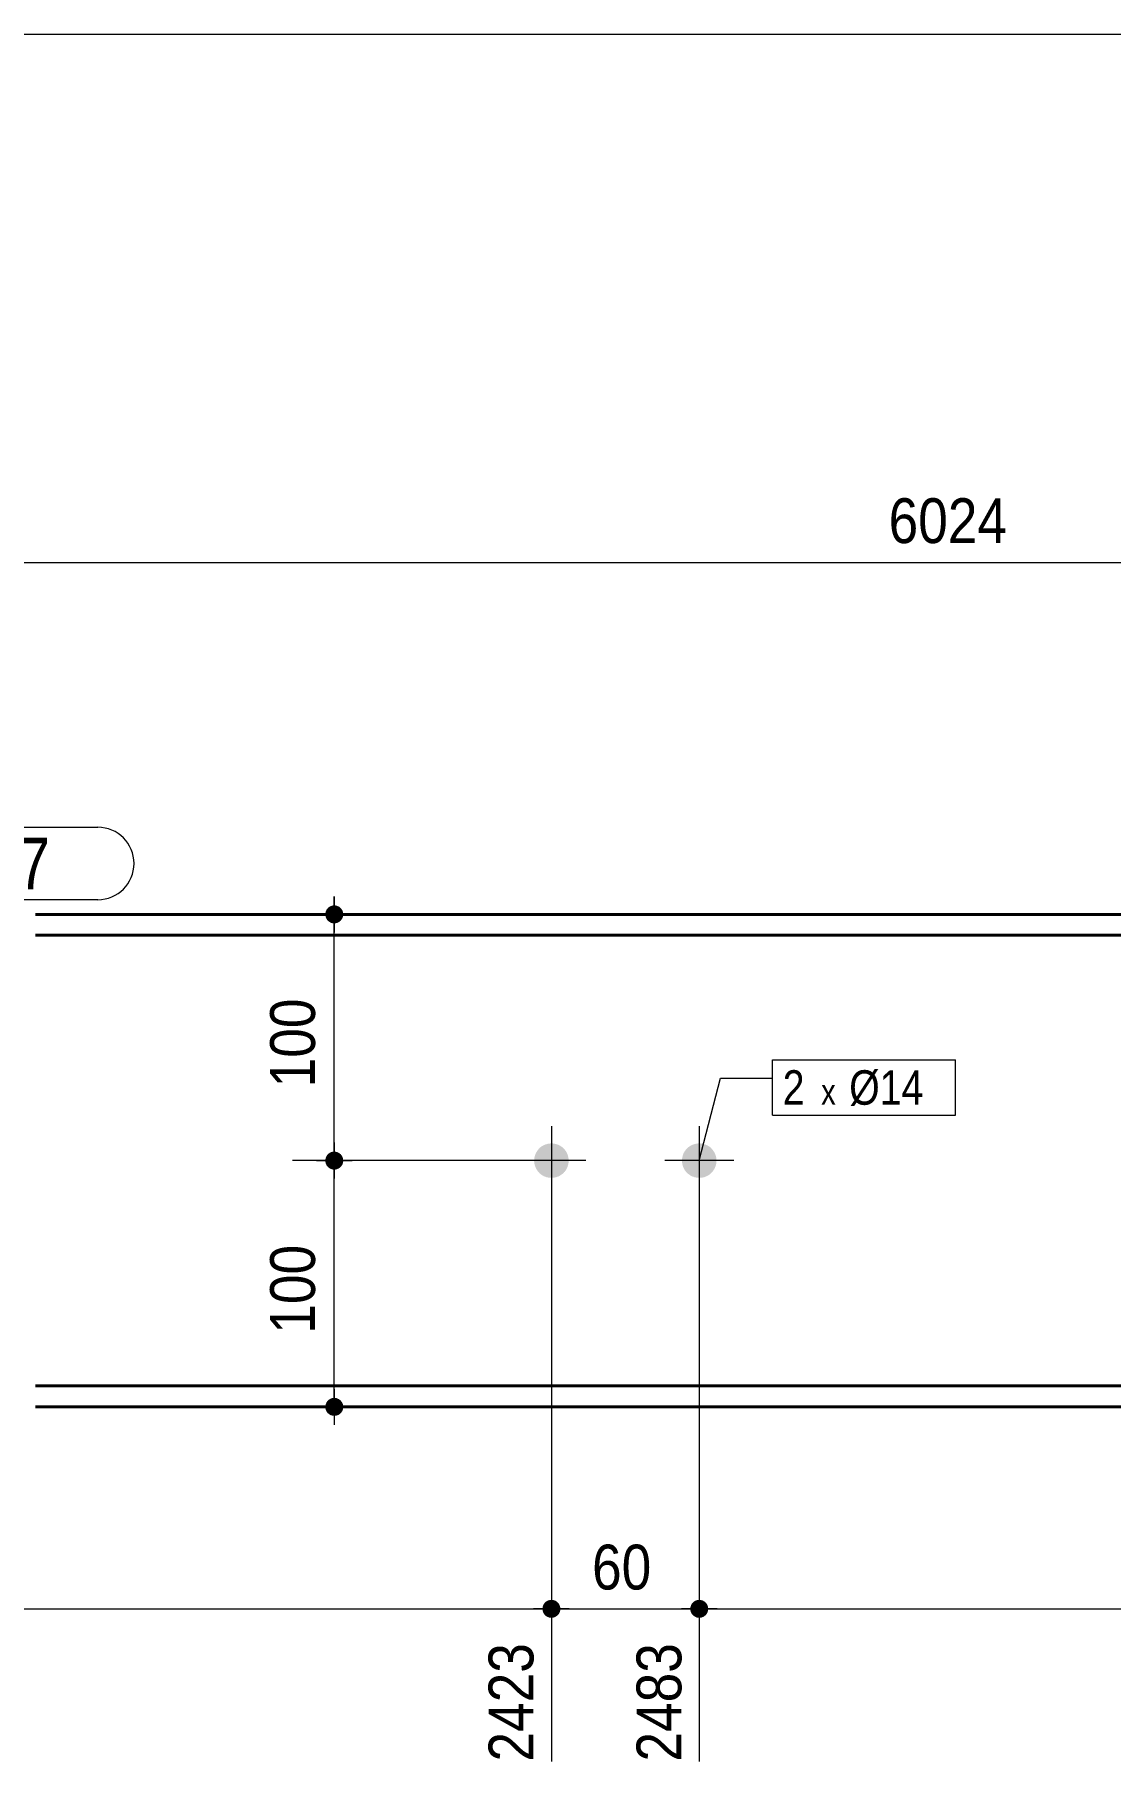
# Model space of a CAD drawing. Header units: millimetres. Extents: x 2 to 287, y 5 to 195.
# Drawn here: x 82.3 to 144.7, y 94.8 to 195 of the extents above; entities that cross this region are included whole.
import ezdxf

# ---------------------------------------------------------------- set-up
doc = ezdxf.new("R2010")
doc.units = ezdxf.units.MM
for name, color, linetype, lineweight in [('Boulon', 7, 'Continuous', 0), ('Cotation', 7, 'Continuous', 0), ('Désignation boulon', 3, 'Continuous', 0), ('Feuille dessin', 5, 'Continuous', 0), ('Piece', 2, 'Continuous', 0), ('Repère pièce', 3, 'Continuous', 0)]:
    doc.layers.add(name, color=color, linetype=linetype, lineweight=lineweight)
doc.styles.add('ARIAL', font='ARIAL.TTF')
doc.styles.add('COMIC_SANS_MS', font='COMIC.TTF')

# ---------------------------------------------------------------- blocks, each defined once
blk = doc.blocks.new('*A1')
at = {"layer": 'Boulon'}
for points in [[(112.3, 130.68), (112.32, 130.68), (112.35, 130.68), (112.37, 130.67), (112.4, 130.67), (112.42, 130.67), (112.44, 130.66), (112.47, 130.66), (112.49, 130.65), (112.52, 130.65), (112.54, 130.64), (112.56, 130.63), (112.59, 130.63), (112.61, 130.62), (112.63, 130.61), (112.66, 130.6), (112.68, 130.59), (112.7, 130.58), (112.72, 130.57), (112.75, 130.56), (112.77, 130.55), (112.79, 130.54), (112.81, 130.52), (112.83, 130.51), (112.85, 130.5), (112.87, 130.48), (112.89, 130.47), (112.91, 130.45), (112.93, 130.44), (112.95, 130.42), (112.96, 130.4), (112.98, 130.38), (113, 130.37), (113.01, 130.35), (113.03, 130.33), (113.05, 130.31), (113.06, 130.29), (113.08, 130.27), (113.09, 130.25), (113.11, 130.23), (113.12, 130.21), (113.13, 130.19), (113.14, 130.17), (113.16, 130.15), (113.17, 130.13), (113.18, 130.11), (113.19, 130.08), (113.2, 130.06), (113.21, 130.04), (113.22, 130.01), (113.22, 129.99), (113.23, 129.97), (113.24, 129.94), (113.24, 129.92), (113.25, 129.9), (113.25, 129.87), (113.26, 129.85), (113.26, 129.82), (113.27, 129.8), (113.27, 129.78), (113.27, 129.75), (113.27, 129.73), (113.27, 129.7), (113.27, 129.68), (113.27, 129.65), (113.27, 129.63), (113.27, 129.6), (113.27, 129.58), (113.27, 129.56), (113.26, 129.53), (113.26, 129.51), (113.25, 129.48), (113.25, 129.46), (113.24, 129.43), (113.24, 129.41), (113.23, 129.39), (113.22, 129.36), (113.22, 129.34), (113.21, 129.32), (113.2, 129.3), (113.19, 129.27), (113.18, 129.25), (113.17, 129.23), (113.16, 129.21), (113.14, 129.18), (113.13, 129.16), (113.12, 129.14), (113.11, 129.12), (113.09, 129.1), (113.08, 129.08), (113.06, 129.06), (113.05, 129.04), (113.03, 129.02), (113.01, 129.01), (113, 128.99), (112.98, 128.97), (112.96, 128.95), (112.95, 128.94), (112.93, 128.92), (112.91, 128.9), (112.89, 128.89), (112.87, 128.87), (112.85, 128.86), (112.83, 128.85), (112.81, 128.83), (112.79, 128.82), (112.77, 128.81), (112.75, 128.8), (112.72, 128.78), (112.7, 128.77), (112.68, 128.76), (112.66, 128.75), (112.63, 128.74), (112.61, 128.74), (112.59, 128.73), (112.56, 128.72), (112.54, 128.71), (112.52, 128.71), (112.49, 128.7), (112.47, 128.7), (112.44, 128.69), (112.42, 128.69), (112.4, 128.69), (112.37, 128.68), (112.35, 128.68), (112.32, 128.68), (112.3, 128.68), (112.27, 128.68), (112.25, 128.68), (112.22, 128.68), (112.2, 128.68), (112.18, 128.68), (112.15, 128.69), (112.13, 128.69), (112.1, 128.69), (112.08, 128.7), (112.05, 128.7), (112.03, 128.71), (112.01, 128.71), (111.98, 128.72), (111.96, 128.73), (111.94, 128.74), (111.91, 128.74), (111.89, 128.75), (111.87, 128.76), (111.85, 128.77), (111.82, 128.78), (111.8, 128.8), (111.78, 128.81), (111.76, 128.82), (111.74, 128.83), (111.72, 128.85), (111.7, 128.86), (111.68, 128.87), (111.66, 128.89), (111.64, 128.9), (111.62, 128.92), (111.6, 128.94), (111.58, 128.95), (111.57, 128.97), (111.55, 128.99), (111.53, 129.01), (111.52, 129.02), (111.5, 129.04), (111.49, 129.06), (111.47, 129.08), (111.46, 129.1), (111.44, 129.12), (111.43, 129.14), (111.42, 129.16), (111.4, 129.18), (111.39, 129.21), (111.38, 129.23), (111.37, 129.25), (111.36, 129.27), (111.35, 129.3), (111.34, 129.32), (111.33, 129.34), (111.32, 129.36), (111.32, 129.39), (111.31, 129.41), (111.3, 129.43), (111.3, 129.46), (111.29, 129.48), (111.29, 129.51), (111.28, 129.53), (111.28, 129.56), (111.28, 129.58), (111.28, 129.6), (111.27, 129.63), (111.27, 129.65), (111.27, 129.68), (111.27, 129.7), (111.27, 129.73), (111.28, 129.75), (111.28, 129.78), (111.28, 129.8), (111.28, 129.82), (111.29, 129.85), (111.29, 129.87), (111.3, 129.9), (111.3, 129.92), (111.31, 129.94), (111.32, 129.97), (111.32, 129.99), (111.33, 130.01), (111.34, 130.04), (111.35, 130.06), (111.36, 130.08), (111.37, 130.11), (111.38, 130.13), (111.39, 130.15), (111.4, 130.17), (111.42, 130.19), (111.43, 130.21), (111.44, 130.23), (111.46, 130.25), (111.47, 130.27), (111.49, 130.29), (111.5, 130.31), (111.52, 130.33), (111.53, 130.35), (111.55, 130.37), (111.57, 130.38), (111.58, 130.4), (111.6, 130.42), (111.62, 130.44), (111.64, 130.45), (111.66, 130.47), (111.68, 130.48), (111.7, 130.5), (111.72, 130.51), (111.74, 130.52), (111.76, 130.54), (111.78, 130.55), (111.8, 130.56), (111.82, 130.57), (111.85, 130.58), (111.87, 130.59), (111.89, 130.6), (111.91, 130.61), (111.94, 130.62), (111.96, 130.63), (111.98, 130.63), (112.01, 130.64), (112.03, 130.65), (112.05, 130.65), (112.08, 130.66), (112.1, 130.66), (112.13, 130.67), (112.15, 130.67), (112.18, 130.67), (112.2, 130.68), (112.22, 130.68), (112.25, 130.68), (112.27, 130.68)], [(120.87, 130.68), (120.89, 130.68), (120.92, 130.68), (120.94, 130.67), (120.97, 130.67), (120.99, 130.67), (121.02, 130.66), (121.04, 130.66), (121.06, 130.65), (121.09, 130.65), (121.11, 130.64), (121.14, 130.63), (121.16, 130.63), (121.18, 130.62), (121.21, 130.61), (121.23, 130.6), (121.25, 130.59), (121.27, 130.58), (121.29, 130.57), (121.32, 130.56), (121.34, 130.55), (121.36, 130.54), (121.38, 130.52), (121.4, 130.51), (121.42, 130.5), (121.44, 130.48), (121.46, 130.47), (121.48, 130.45), (121.5, 130.44), (121.52, 130.42), (121.53, 130.4), (121.55, 130.38), (121.57, 130.37), (121.59, 130.35), (121.6, 130.33), (121.62, 130.31), (121.63, 130.29), (121.65, 130.27), (121.66, 130.25), (121.68, 130.23), (121.69, 130.21), (121.7, 130.19), (121.72, 130.17), (121.73, 130.15), (121.74, 130.13), (121.75, 130.11), (121.76, 130.08), (121.77, 130.06), (121.78, 130.04), (121.79, 130.01), (121.79, 129.99), (121.8, 129.97), (121.81, 129.94), (121.82, 129.92), (121.82, 129.9), (121.83, 129.87), (121.83, 129.85), (121.83, 129.82), (121.84, 129.8), (121.84, 129.78), (121.84, 129.75), (121.84, 129.73), (121.84, 129.7), (121.85, 129.68), (121.84, 129.65), (121.84, 129.63), (121.84, 129.6), (121.84, 129.58), (121.84, 129.56), (121.83, 129.53), (121.83, 129.51), (121.83, 129.48), (121.82, 129.46), (121.82, 129.43), (121.81, 129.41), (121.8, 129.39), (121.79, 129.36), (121.79, 129.34), (121.78, 129.32), (121.77, 129.3), (121.76, 129.27), (121.75, 129.25), (121.74, 129.23), (121.73, 129.21), (121.72, 129.18), (121.7, 129.16), (121.69, 129.14), (121.68, 129.12), (121.66, 129.1), (121.65, 129.08), (121.63, 129.06), (121.62, 129.04), (121.6, 129.02), (121.59, 129.01), (121.57, 128.99), (121.55, 128.97), (121.53, 128.95), (121.52, 128.94), (121.5, 128.92), (121.48, 128.9), (121.46, 128.89), (121.44, 128.87), (121.42, 128.86), (121.4, 128.85), (121.38, 128.83), (121.36, 128.82), (121.34, 128.81), (121.32, 128.8), (121.29, 128.78), (121.27, 128.77), (121.25, 128.76), (121.23, 128.75), (121.21, 128.74), (121.18, 128.74), (121.16, 128.73), (121.14, 128.72), (121.11, 128.71), (121.09, 128.71), (121.06, 128.7), (121.04, 128.7), (121.02, 128.69), (120.99, 128.69), (120.97, 128.69), (120.94, 128.68), (120.92, 128.68), (120.89, 128.68), (120.87, 128.68), (120.85, 128.68), (120.82, 128.68), (120.8, 128.68), (120.77, 128.68), (120.75, 128.68), (120.72, 128.69), (120.7, 128.69), (120.67, 128.69), (120.65, 128.7), (120.63, 128.7), (120.6, 128.71), (120.58, 128.71), (120.55, 128.72), (120.53, 128.73), (120.51, 128.74), (120.49, 128.74), (120.46, 128.75), (120.44, 128.76), (120.42, 128.77), (120.4, 128.78), (120.37, 128.8), (120.35, 128.81), (120.33, 128.82), (120.31, 128.83), (120.29, 128.85), (120.27, 128.86), (120.25, 128.87), (120.23, 128.89), (120.21, 128.9), (120.19, 128.92), (120.17, 128.94), (120.16, 128.95), (120.14, 128.97), (120.12, 128.99), (120.1, 129.01), (120.09, 129.02), (120.07, 129.04), (120.06, 129.06), (120.04, 129.08), (120.03, 129.1), (120.01, 129.12), (120, 129.14), (119.99, 129.16), (119.98, 129.18), (119.96, 129.21), (119.95, 129.23), (119.94, 129.25), (119.93, 129.27), (119.92, 129.3), (119.91, 129.32), (119.9, 129.34), (119.9, 129.36), (119.89, 129.39), (119.88, 129.41), (119.88, 129.43), (119.87, 129.46), (119.86, 129.48), (119.86, 129.51), (119.86, 129.53), (119.85, 129.56), (119.85, 129.58), (119.85, 129.6), (119.85, 129.63), (119.85, 129.65), (119.85, 129.68), (119.85, 129.7), (119.85, 129.73), (119.85, 129.75), (119.85, 129.78), (119.85, 129.8), (119.86, 129.82), (119.86, 129.85), (119.86, 129.87), (119.87, 129.9), (119.88, 129.92), (119.88, 129.94), (119.89, 129.97), (119.9, 129.99), (119.9, 130.01), (119.91, 130.04), (119.92, 130.06), (119.93, 130.08), (119.94, 130.11), (119.95, 130.13), (119.96, 130.15), (119.98, 130.17), (119.99, 130.19), (120, 130.21), (120.01, 130.23), (120.03, 130.25), (120.04, 130.27), (120.06, 130.29), (120.07, 130.31), (120.09, 130.33), (120.1, 130.35), (120.12, 130.37), (120.14, 130.38), (120.16, 130.4), (120.17, 130.42), (120.19, 130.44), (120.21, 130.45), (120.23, 130.47), (120.25, 130.48), (120.27, 130.5), (120.29, 130.51), (120.31, 130.52), (120.33, 130.54), (120.35, 130.55), (120.37, 130.56), (120.4, 130.57), (120.42, 130.58), (120.44, 130.59), (120.46, 130.6), (120.49, 130.61), (120.51, 130.62), (120.53, 130.63), (120.55, 130.63), (120.58, 130.64), (120.6, 130.65), (120.63, 130.65), (120.65, 130.66), (120.67, 130.66), (120.7, 130.67), (120.72, 130.67), (120.75, 130.67), (120.77, 130.68), (120.8, 130.68), (120.82, 130.68), (120.85, 130.68)]]:
    blk.add_hatch(color=256, dxfattribs=at).paths.add_polyline_path(points, flags=17)
at = {"layer": 'Boulon', "linetype": 'Continuous', "lineweight": 0}
for p, q in [((112.27, 131.68), (112.27, 127.68)), ((120.85, 131.68), (120.85, 127.68)), ((114.27, 129.68), (110.27, 129.68)), ((122.85, 129.68), (118.85, 129.68))]:
    blk.add_line(p, q, dxfattribs=at)
blk = doc.blocks.new('*A4')
at = {"layer": 'Piece', "color": 2, "linetype": 'Continuous', "lineweight": 40}
for p, q in [((150.773764, 143.964054), (82.345192, 143.964054)), ((150.773764, 142.749768), (82.345192, 142.749768)), ((82.345192, 116.606911), (150.773764, 116.606911)), ((150.773764, 115.392625), (82.345192, 115.392625))]:
    blk.add_line(p, q, dxfattribs=at)
blk = doc.blocks.new('*A5')
at = {"layer": 'Feuille dessin', "linetype": 'Continuous', "lineweight": 0}
blk.add_line((282, 195), (5, 195), dxfattribs=at)
blk = doc.blocks.new('*A11')
at = {"layer": 'Cotation', "linetype": 'Continuous', "lineweight": 0}
blk.add_line((33.68, 164.38), (237.69, 164.38), dxfattribs=at)
at = {"layer": 'Cotation', "style": 'ARIAL', "width": 0.85}
blk.add_text('6024', height=2.6, dxfattribs=at).set_placement((131.83, 165.5))
blk = doc.blocks.new('*A14')
at = {"layer": 'Cotation'}
for points in [[(37.5, 103.16), (37.48, 103.16), (37.45, 103.16), (37.43, 103.17), (37.4, 103.17), (37.38, 103.18), (37.35, 103.19), (37.33, 103.2), (37.3, 103.21), (37.28, 103.22), (37.26, 103.23), (37.24, 103.25), (37.22, 103.26), (37.2, 103.28), (37.18, 103.29), (37.16, 103.31), (37.14, 103.33), (37.13, 103.35), (37.11, 103.37), (37.09, 103.39), (37.08, 103.41), (37.07, 103.43), (37.06, 103.46), (37.05, 103.48), (37.04, 103.5), (37.03, 103.53), (37.02, 103.55), (37.02, 103.58), (37.01, 103.6), (37.01, 103.63), (37.01, 103.65), (37.01, 103.68), (37.01, 103.7), (37.01, 103.73), (37.01, 103.75), (37.02, 103.78), (37.02, 103.8), (37.03, 103.83), (37.04, 103.85), (37.05, 103.88), (37.06, 103.9), (37.07, 103.92), (37.08, 103.95), (37.09, 103.97), (37.11, 103.99), (37.13, 104.01), (37.14, 104.03), (37.16, 104.05), (37.18, 104.06), (37.2, 104.08), (37.22, 104.1), (37.24, 104.11), (37.26, 104.12), (37.28, 104.14), (37.3, 104.15), (37.33, 104.16), (37.35, 104.17), (37.38, 104.18), (37.4, 104.18), (37.43, 104.19), (37.45, 104.19), (37.48, 104.2), (37.5, 104.2), (37.53, 104.2), (37.55, 104.2), (37.58, 104.2), (37.6, 104.19), (37.63, 104.19), (37.65, 104.18), (37.68, 104.18), (37.7, 104.17), (37.73, 104.16), (37.75, 104.15), (37.77, 104.14), (37.79, 104.12), (37.82, 104.11), (37.84, 104.1), (37.86, 104.08), (37.88, 104.06), (37.89, 104.05), (37.91, 104.03), (37.93, 104.01), (37.94, 103.99), (37.96, 103.97), (37.97, 103.95), (37.99, 103.92), (38, 103.9), (38.01, 103.88), (38.02, 103.85), (38.02, 103.83), (38.03, 103.8), (38.04, 103.78), (38.04, 103.75), (38.04, 103.73), (38.05, 103.7), (38.05, 103.68), (38.05, 103.65), (38.04, 103.63), (38.04, 103.6), (38.04, 103.58), (38.03, 103.55), (38.02, 103.53), (38.02, 103.5), (38.01, 103.48), (38, 103.46), (37.99, 103.43), (37.97, 103.41), (37.96, 103.39), (37.94, 103.37), (37.93, 103.35), (37.91, 103.33), (37.89, 103.31), (37.88, 103.29), (37.86, 103.28), (37.84, 103.26), (37.82, 103.25), (37.79, 103.23), (37.77, 103.22), (37.75, 103.21), (37.73, 103.2), (37.7, 103.19), (37.68, 103.18), (37.65, 103.17), (37.63, 103.17), (37.6, 103.16), (37.58, 103.16), (37.55, 103.16), (37.53, 103.16)], [(112.25, 103.16), (112.22, 103.16), (112.2, 103.16), (112.17, 103.17), (112.15, 103.17), (112.12, 103.18), (112.1, 103.19), (112.07, 103.2), (112.05, 103.21), (112.03, 103.22), (112.01, 103.23), (111.98, 103.25), (111.96, 103.26), (111.94, 103.28), (111.92, 103.29), (111.91, 103.31), (111.89, 103.33), (111.87, 103.35), (111.86, 103.37), (111.84, 103.39), (111.83, 103.41), (111.82, 103.43), (111.8, 103.46), (111.79, 103.48), (111.78, 103.5), (111.78, 103.53), (111.77, 103.55), (111.76, 103.58), (111.76, 103.6), (111.76, 103.63), (111.75, 103.65), (111.75, 103.68), (111.75, 103.7), (111.76, 103.73), (111.76, 103.75), (111.76, 103.78), (111.77, 103.8), (111.78, 103.83), (111.78, 103.85), (111.79, 103.88), (111.8, 103.9), (111.82, 103.92), (111.83, 103.95), (111.84, 103.97), (111.86, 103.99), (111.87, 104.01), (111.89, 104.03), (111.91, 104.05), (111.92, 104.06), (111.94, 104.08), (111.96, 104.1), (111.98, 104.11), (112.01, 104.12), (112.03, 104.14), (112.05, 104.15), (112.07, 104.16), (112.1, 104.17), (112.12, 104.18), (112.15, 104.18), (112.17, 104.19), (112.2, 104.19), (112.22, 104.2), (112.25, 104.2), (112.27, 104.2), (112.3, 104.2), (112.32, 104.2), (112.35, 104.19), (112.38, 104.19), (112.4, 104.18), (112.42, 104.18), (112.45, 104.17), (112.47, 104.16), (112.5, 104.15), (112.52, 104.14), (112.54, 104.12), (112.56, 104.11), (112.58, 104.1), (112.6, 104.08), (112.62, 104.06), (112.64, 104.05), (112.66, 104.03), (112.68, 104.01), (112.69, 103.99), (112.71, 103.97), (112.72, 103.95), (112.73, 103.92), (112.74, 103.9), (112.75, 103.88), (112.76, 103.85), (112.77, 103.83), (112.78, 103.8), (112.78, 103.78), (112.79, 103.75), (112.79, 103.73), (112.79, 103.7), (112.79, 103.68), (112.79, 103.65), (112.79, 103.63), (112.79, 103.6), (112.78, 103.58), (112.78, 103.55), (112.77, 103.53), (112.76, 103.5), (112.75, 103.48), (112.74, 103.46), (112.73, 103.43), (112.72, 103.41), (112.71, 103.39), (112.69, 103.37), (112.68, 103.35), (112.66, 103.33), (112.64, 103.31), (112.62, 103.29), (112.6, 103.28), (112.58, 103.26), (112.56, 103.25), (112.54, 103.23), (112.52, 103.22), (112.5, 103.21), (112.47, 103.2), (112.45, 103.19), (112.42, 103.18), (112.4, 103.17), (112.38, 103.17), (112.35, 103.16), (112.32, 103.16), (112.3, 103.16), (112.27, 103.16)]]:
    blk.add_hatch(color=256, dxfattribs=at).paths.add_polyline_path(points, flags=17)
at = {"layer": 'Cotation', "linetype": 'Continuous', "lineweight": 0}
for p, q in [((112.27, 128.68), (112.27, 94.82)), ((37.53, 120.54), (37.53, 107.92)), ((37.53, 104.28), (37.53, 98.68)), ((37.53, 104.28), (37.53, 102.64)), ((112.27, 104.72), (112.27, 102.64)), ((38.57, 103.68), (36.49, 103.68)), ((37.53, 103.68), (36.49, 103.68)), ((37.53, 103.68), (112.27, 103.68)), ((113.31, 103.68), (111.23, 103.68)), ((112.27, 103.68), (113.31, 103.68))]:
    blk.add_line(p, q, dxfattribs=at)
at = {"layer": 'Cotation'}
for p in [(37.53, 103.68), (112.27, 103.68)]:
    blk.add_point(p, dxfattribs=at)
at = {"layer": 'Cotation', "style": 'ARIAL', "width": 0.85}
blk.add_text('2396', height=2.6, dxfattribs=at).set_placement((71.04, 104.8))
blk.add_text('2423', height=2.6, rotation=90.0002, dxfattribs=at).set_placement((111.23, 94.82))
blk = doc.blocks.new('*A15')
at = {"layer": 'Cotation'}
for points in [[(112.25, 103.16), (112.22, 103.16), (112.2, 103.16), (112.17, 103.17), (112.15, 103.17), (112.12, 103.18), (112.1, 103.19), (112.07, 103.2), (112.05, 103.21), (112.03, 103.22), (112.01, 103.23), (111.98, 103.25), (111.96, 103.26), (111.94, 103.28), (111.92, 103.29), (111.91, 103.31), (111.89, 103.33), (111.87, 103.35), (111.86, 103.37), (111.84, 103.39), (111.83, 103.41), (111.82, 103.43), (111.8, 103.46), (111.79, 103.48), (111.78, 103.5), (111.78, 103.53), (111.77, 103.55), (111.76, 103.58), (111.76, 103.6), (111.76, 103.63), (111.75, 103.65), (111.75, 103.68), (111.75, 103.7), (111.76, 103.73), (111.76, 103.75), (111.76, 103.78), (111.77, 103.8), (111.78, 103.83), (111.78, 103.85), (111.79, 103.88), (111.8, 103.9), (111.82, 103.92), (111.83, 103.95), (111.84, 103.97), (111.86, 103.99), (111.87, 104.01), (111.89, 104.03), (111.91, 104.05), (111.92, 104.06), (111.94, 104.08), (111.96, 104.1), (111.98, 104.11), (112.01, 104.12), (112.03, 104.14), (112.05, 104.15), (112.07, 104.16), (112.1, 104.17), (112.12, 104.18), (112.15, 104.18), (112.17, 104.19), (112.2, 104.19), (112.22, 104.2), (112.25, 104.2), (112.27, 104.2), (112.3, 104.2), (112.32, 104.2), (112.35, 104.19), (112.38, 104.19), (112.4, 104.18), (112.42, 104.18), (112.45, 104.17), (112.47, 104.16), (112.5, 104.15), (112.52, 104.14), (112.54, 104.12), (112.56, 104.11), (112.58, 104.1), (112.6, 104.08), (112.62, 104.06), (112.64, 104.05), (112.66, 104.03), (112.68, 104.01), (112.69, 103.99), (112.71, 103.97), (112.72, 103.95), (112.73, 103.92), (112.74, 103.9), (112.75, 103.88), (112.76, 103.85), (112.77, 103.83), (112.78, 103.8), (112.78, 103.78), (112.79, 103.75), (112.79, 103.73), (112.79, 103.7), (112.79, 103.68), (112.79, 103.65), (112.79, 103.63), (112.79, 103.6), (112.78, 103.58), (112.78, 103.55), (112.77, 103.53), (112.76, 103.5), (112.75, 103.48), (112.74, 103.46), (112.73, 103.43), (112.72, 103.41), (112.71, 103.39), (112.69, 103.37), (112.68, 103.35), (112.66, 103.33), (112.64, 103.31), (112.62, 103.29), (112.6, 103.28), (112.58, 103.26), (112.56, 103.25), (112.54, 103.23), (112.52, 103.22), (112.5, 103.21), (112.47, 103.2), (112.45, 103.19), (112.42, 103.18), (112.4, 103.17), (112.38, 103.17), (112.35, 103.16), (112.32, 103.16), (112.3, 103.16), (112.27, 103.16)], [(120.82, 103.16), (120.79, 103.16), (120.77, 103.16), (120.74, 103.17), (120.72, 103.17), (120.69, 103.18), (120.67, 103.19), (120.65, 103.2), (120.62, 103.21), (120.6, 103.22), (120.58, 103.23), (120.56, 103.25), (120.54, 103.26), (120.52, 103.28), (120.5, 103.29), (120.48, 103.31), (120.46, 103.33), (120.44, 103.35), (120.43, 103.37), (120.41, 103.39), (120.4, 103.41), (120.39, 103.43), (120.38, 103.46), (120.36, 103.48), (120.36, 103.5), (120.35, 103.53), (120.34, 103.55), (120.34, 103.58), (120.33, 103.6), (120.33, 103.63), (120.33, 103.65), (120.33, 103.68), (120.33, 103.7), (120.33, 103.73), (120.33, 103.75), (120.34, 103.78), (120.34, 103.8), (120.35, 103.83), (120.36, 103.85), (120.36, 103.88), (120.38, 103.9), (120.39, 103.92), (120.4, 103.95), (120.41, 103.97), (120.43, 103.99), (120.44, 104.01), (120.46, 104.03), (120.48, 104.05), (120.5, 104.06), (120.52, 104.08), (120.54, 104.1), (120.56, 104.11), (120.58, 104.12), (120.6, 104.14), (120.62, 104.15), (120.65, 104.16), (120.67, 104.17), (120.69, 104.18), (120.72, 104.18), (120.74, 104.19), (120.77, 104.19), (120.79, 104.2), (120.82, 104.2), (120.85, 104.2), (120.87, 104.2), (120.9, 104.2), (120.92, 104.19), (120.95, 104.19), (120.97, 104.18), (121, 104.18), (121.02, 104.17), (121.04, 104.16), (121.07, 104.15), (121.09, 104.14), (121.11, 104.12), (121.13, 104.11), (121.15, 104.1), (121.18, 104.08), (121.19, 104.06), (121.21, 104.05), (121.23, 104.03), (121.25, 104.01), (121.26, 103.99), (121.28, 103.97), (121.29, 103.95), (121.3, 103.92), (121.32, 103.9), (121.33, 103.88), (121.33, 103.85), (121.34, 103.83), (121.35, 103.8), (121.36, 103.78), (121.36, 103.75), (121.36, 103.73), (121.36, 103.7), (121.37, 103.68), (121.36, 103.65), (121.36, 103.63), (121.36, 103.6), (121.36, 103.58), (121.35, 103.55), (121.34, 103.53), (121.33, 103.5), (121.33, 103.48), (121.32, 103.46), (121.3, 103.43), (121.29, 103.41), (121.28, 103.39), (121.26, 103.37), (121.25, 103.35), (121.23, 103.33), (121.21, 103.31), (121.19, 103.29), (121.18, 103.28), (121.15, 103.26), (121.13, 103.25), (121.11, 103.23), (121.09, 103.22), (121.07, 103.21), (121.04, 103.2), (121.02, 103.19), (121, 103.18), (120.97, 103.17), (120.95, 103.17), (120.92, 103.16), (120.9, 103.16), (120.87, 103.16), (120.85, 103.16)]]:
    blk.add_hatch(color=256, dxfattribs=at).paths.add_polyline_path(points, flags=17)
at = {"layer": 'Cotation', "linetype": 'Continuous', "lineweight": 0}
for p, q in [((112.27, 128.68), (112.27, 94.82)), ((120.85, 128.68), (120.85, 94.82)), ((112.27, 104.72), (112.27, 102.64)), ((120.85, 104.72), (120.85, 102.64)), ((113.31, 103.68), (111.23, 103.68)), ((112.27, 103.68), (111.23, 103.68)), ((112.27, 103.68), (120.85, 103.68)), ((121.89, 103.68), (119.81, 103.68)), ((120.85, 103.68), (121.89, 103.68))]:
    blk.add_line(p, q, dxfattribs=at)
at = {"layer": 'Cotation'}
for p in [(112.27, 103.68), (120.85, 103.68)]:
    blk.add_point(p, dxfattribs=at)
at = {"layer": 'Cotation', "style": 'ARIAL', "width": 0.85}
blk.add_text('60', height=2.6, dxfattribs=at).set_placement((114.63, 104.8))
blk.add_text('2483', height=2.6, rotation=90.0002, dxfattribs=at).set_placement((119.81, 94.82))
blk = doc.blocks.new('*A16')
at = {"layer": 'Cotation'}
for points in [[(120.82, 103.16), (120.79, 103.16), (120.77, 103.16), (120.74, 103.17), (120.72, 103.17), (120.69, 103.18), (120.67, 103.19), (120.65, 103.2), (120.62, 103.21), (120.6, 103.22), (120.58, 103.23), (120.56, 103.25), (120.54, 103.26), (120.52, 103.28), (120.5, 103.29), (120.48, 103.31), (120.46, 103.33), (120.44, 103.35), (120.43, 103.37), (120.41, 103.39), (120.4, 103.41), (120.39, 103.43), (120.38, 103.46), (120.36, 103.48), (120.36, 103.5), (120.35, 103.53), (120.34, 103.55), (120.34, 103.58), (120.33, 103.6), (120.33, 103.63), (120.33, 103.65), (120.33, 103.68), (120.33, 103.7), (120.33, 103.73), (120.33, 103.75), (120.34, 103.78), (120.34, 103.8), (120.35, 103.83), (120.36, 103.85), (120.36, 103.88), (120.38, 103.9), (120.39, 103.92), (120.4, 103.95), (120.41, 103.97), (120.43, 103.99), (120.44, 104.01), (120.46, 104.03), (120.48, 104.05), (120.5, 104.06), (120.52, 104.08), (120.54, 104.1), (120.56, 104.11), (120.58, 104.12), (120.6, 104.14), (120.62, 104.15), (120.65, 104.16), (120.67, 104.17), (120.69, 104.18), (120.72, 104.18), (120.74, 104.19), (120.77, 104.19), (120.79, 104.2), (120.82, 104.2), (120.85, 104.2), (120.87, 104.2), (120.9, 104.2), (120.92, 104.19), (120.95, 104.19), (120.97, 104.18), (121, 104.18), (121.02, 104.17), (121.04, 104.16), (121.07, 104.15), (121.09, 104.14), (121.11, 104.12), (121.13, 104.11), (121.15, 104.1), (121.18, 104.08), (121.19, 104.06), (121.21, 104.05), (121.23, 104.03), (121.25, 104.01), (121.26, 103.99), (121.28, 103.97), (121.29, 103.95), (121.3, 103.92), (121.32, 103.9), (121.33, 103.88), (121.33, 103.85), (121.34, 103.83), (121.35, 103.8), (121.36, 103.78), (121.36, 103.75), (121.36, 103.73), (121.36, 103.7), (121.37, 103.68), (121.36, 103.65), (121.36, 103.63), (121.36, 103.6), (121.36, 103.58), (121.35, 103.55), (121.34, 103.53), (121.33, 103.5), (121.33, 103.48), (121.32, 103.46), (121.3, 103.43), (121.29, 103.41), (121.28, 103.39), (121.26, 103.37), (121.25, 103.35), (121.23, 103.33), (121.21, 103.31), (121.19, 103.29), (121.18, 103.28), (121.15, 103.26), (121.13, 103.25), (121.11, 103.23), (121.09, 103.22), (121.07, 103.21), (121.04, 103.2), (121.02, 103.19), (121, 103.18), (120.97, 103.17), (120.95, 103.17), (120.92, 103.16), (120.9, 103.16), (120.87, 103.16), (120.85, 103.16)], [(244.81, 103.16), (244.78, 103.16), (244.75, 103.16), (244.73, 103.17), (244.7, 103.17), (244.68, 103.18), (244.66, 103.19), (244.63, 103.2), (244.61, 103.21), (244.59, 103.22), (244.56, 103.23), (244.54, 103.25), (244.52, 103.26), (244.5, 103.28), (244.48, 103.29), (244.46, 103.31), (244.45, 103.33), (244.43, 103.35), (244.41, 103.37), (244.4, 103.39), (244.38, 103.41), (244.37, 103.43), (244.36, 103.46), (244.35, 103.48), (244.34, 103.5), (244.33, 103.53), (244.33, 103.55), (244.32, 103.58), (244.32, 103.6), (244.31, 103.63), (244.31, 103.65), (244.31, 103.68), (244.31, 103.7), (244.31, 103.73), (244.32, 103.75), (244.32, 103.78), (244.33, 103.8), (244.33, 103.83), (244.34, 103.85), (244.35, 103.88), (244.36, 103.9), (244.37, 103.92), (244.38, 103.95), (244.4, 103.97), (244.41, 103.99), (244.43, 104.01), (244.45, 104.03), (244.46, 104.05), (244.48, 104.06), (244.5, 104.08), (244.52, 104.1), (244.54, 104.11), (244.56, 104.12), (244.59, 104.14), (244.61, 104.15), (244.63, 104.16), (244.66, 104.17), (244.68, 104.18), (244.7, 104.18), (244.73, 104.19), (244.75, 104.19), (244.78, 104.2), (244.81, 104.2), (244.83, 104.2), (244.86, 104.2), (244.88, 104.2), (244.91, 104.19), (244.93, 104.19), (244.96, 104.18), (244.98, 104.18), (245.01, 104.17), (245.03, 104.16), (245.05, 104.15), (245.08, 104.14), (245.1, 104.12), (245.12, 104.11), (245.14, 104.1), (245.16, 104.08), (245.18, 104.06), (245.2, 104.05), (245.22, 104.03), (245.23, 104.01), (245.25, 103.99), (245.26, 103.97), (245.28, 103.95), (245.29, 103.92), (245.3, 103.9), (245.31, 103.88), (245.32, 103.85), (245.33, 103.83), (245.34, 103.8), (245.34, 103.78), (245.35, 103.75), (245.35, 103.73), (245.35, 103.7), (245.35, 103.68), (245.35, 103.65), (245.35, 103.63), (245.35, 103.6), (245.34, 103.58), (245.34, 103.55), (245.33, 103.53), (245.32, 103.5), (245.31, 103.48), (245.3, 103.46), (245.29, 103.43), (245.28, 103.41), (245.26, 103.39), (245.25, 103.37), (245.23, 103.35), (245.22, 103.33), (245.2, 103.31), (245.18, 103.29), (245.16, 103.28), (245.14, 103.26), (245.12, 103.25), (245.1, 103.23), (245.08, 103.22), (245.05, 103.21), (245.03, 103.2), (245.01, 103.19), (244.98, 103.18), (244.96, 103.17), (244.93, 103.17), (244.91, 103.16), (244.88, 103.16), (244.86, 103.16), (244.83, 103.16)]]:
    blk.add_hatch(color=256, dxfattribs=at).paths.add_polyline_path(points, flags=17)
at = {"layer": 'Cotation', "linetype": 'Continuous', "lineweight": 0}
for p, q in [((120.85, 128.68), (120.85, 94.82)), ((244.83, 114.39), (244.83, 94.82)), ((120.85, 104.72), (120.85, 102.64)), ((244.83, 104.72), (244.83, 102.64)), ((121.89, 103.68), (119.81, 103.68)), ((120.85, 103.68), (119.81, 103.68)), ((120.85, 103.68), (244.83, 103.68)), ((245.87, 103.68), (243.79, 103.68)), ((244.83, 103.68), (245.87, 103.68))]:
    blk.add_line(p, q, dxfattribs=at)
at = {"layer": 'Cotation'}
for p in [(120.85, 103.68), (244.83, 103.68)]:
    blk.add_point(p, dxfattribs=at)
at = {"layer": 'Cotation', "style": 'ARIAL', "width": 0.85}
blk.add_text('3591', height=2.6, dxfattribs=at).set_placement((178.98, 104.8))
blk.add_text('6074', height=2.6, rotation=90.0002, dxfattribs=at).set_placement((243.79, 94.82))
blk = doc.blocks.new('*A17')
at = {"layer": 'Cotation'}
for points in [[(99.65, 129.16), (99.63, 129.16), (99.6, 129.16), (99.58, 129.17), (99.55, 129.17), (99.53, 129.18), (99.5, 129.19), (99.48, 129.2), (99.46, 129.21), (99.43, 129.22), (99.41, 129.23), (99.39, 129.25), (99.37, 129.26), (99.35, 129.28), (99.33, 129.29), (99.31, 129.31), (99.29, 129.33), (99.28, 129.35), (99.26, 129.37), (99.25, 129.39), (99.23, 129.41), (99.22, 129.43), (99.21, 129.46), (99.2, 129.48), (99.19, 129.5), (99.18, 129.53), (99.18, 129.55), (99.17, 129.58), (99.17, 129.6), (99.16, 129.63), (99.16, 129.65), (99.16, 129.68), (99.16, 129.7), (99.16, 129.73), (99.17, 129.75), (99.17, 129.78), (99.18, 129.8), (99.18, 129.83), (99.19, 129.85), (99.2, 129.88), (99.21, 129.9), (99.22, 129.92), (99.23, 129.95), (99.25, 129.97), (99.26, 129.99), (99.28, 130.01), (99.29, 130.03), (99.31, 130.05), (99.33, 130.06), (99.35, 130.08), (99.37, 130.1), (99.39, 130.11), (99.41, 130.12), (99.43, 130.14), (99.46, 130.15), (99.48, 130.16), (99.5, 130.17), (99.53, 130.18), (99.55, 130.18), (99.58, 130.19), (99.6, 130.19), (99.63, 130.2), (99.65, 130.2), (99.68, 130.2), (99.71, 130.2), (99.73, 130.2), (99.76, 130.19), (99.78, 130.19), (99.81, 130.18), (99.83, 130.18), (99.86, 130.17), (99.88, 130.16), (99.9, 130.15), (99.93, 130.14), (99.95, 130.12), (99.97, 130.11), (99.99, 130.1), (100.01, 130.08), (100.03, 130.06), (100.05, 130.05), (100.07, 130.03), (100.08, 130.01), (100.1, 129.99), (100.11, 129.97), (100.13, 129.95), (100.14, 129.92), (100.15, 129.9), (100.16, 129.88), (100.17, 129.85), (100.18, 129.83), (100.18, 129.8), (100.19, 129.78), (100.19, 129.75), (100.2, 129.73), (100.2, 129.7), (100.2, 129.68), (100.2, 129.65), (100.2, 129.63), (100.19, 129.6), (100.19, 129.58), (100.18, 129.55), (100.18, 129.53), (100.17, 129.5), (100.16, 129.48), (100.15, 129.46), (100.14, 129.43), (100.13, 129.41), (100.11, 129.39), (100.1, 129.37), (100.08, 129.35), (100.07, 129.33), (100.05, 129.31), (100.03, 129.29), (100.01, 129.28), (99.99, 129.26), (99.97, 129.25), (99.95, 129.23), (99.93, 129.22), (99.9, 129.21), (99.88, 129.2), (99.86, 129.19), (99.83, 129.18), (99.81, 129.17), (99.78, 129.17), (99.76, 129.16), (99.73, 129.16), (99.71, 129.16), (99.68, 129.16)], [(99.65, 114.87), (99.63, 114.88), (99.6, 114.88), (99.58, 114.88), (99.55, 114.89), (99.53, 114.9), (99.5, 114.9), (99.48, 114.91), (99.46, 114.92), (99.43, 114.93), (99.41, 114.95), (99.39, 114.96), (99.37, 114.97), (99.35, 114.99), (99.33, 115.01), (99.31, 115.02), (99.29, 115.04), (99.28, 115.06), (99.26, 115.08), (99.25, 115.1), (99.23, 115.13), (99.22, 115.15), (99.21, 115.17), (99.2, 115.19), (99.19, 115.22), (99.18, 115.24), (99.18, 115.27), (99.17, 115.29), (99.17, 115.32), (99.16, 115.34), (99.16, 115.37), (99.16, 115.39), (99.16, 115.42), (99.16, 115.44), (99.17, 115.47), (99.17, 115.49), (99.18, 115.52), (99.18, 115.54), (99.19, 115.57), (99.2, 115.59), (99.21, 115.61), (99.22, 115.64), (99.23, 115.66), (99.25, 115.68), (99.26, 115.7), (99.28, 115.72), (99.29, 115.74), (99.31, 115.76), (99.33, 115.78), (99.35, 115.79), (99.37, 115.81), (99.39, 115.82), (99.41, 115.84), (99.43, 115.85), (99.46, 115.86), (99.48, 115.87), (99.5, 115.88), (99.53, 115.89), (99.55, 115.9), (99.58, 115.9), (99.6, 115.91), (99.63, 115.91), (99.65, 115.91), (99.68, 115.91), (99.71, 115.91), (99.73, 115.91), (99.76, 115.91), (99.78, 115.9), (99.81, 115.9), (99.83, 115.89), (99.86, 115.88), (99.88, 115.87), (99.9, 115.86), (99.93, 115.85), (99.95, 115.84), (99.97, 115.82), (99.99, 115.81), (100.01, 115.79), (100.03, 115.78), (100.05, 115.76), (100.07, 115.74), (100.08, 115.72), (100.1, 115.7), (100.11, 115.68), (100.13, 115.66), (100.14, 115.64), (100.15, 115.61), (100.16, 115.59), (100.17, 115.57), (100.18, 115.54), (100.18, 115.52), (100.19, 115.49), (100.19, 115.47), (100.2, 115.44), (100.2, 115.42), (100.2, 115.39), (100.2, 115.37), (100.2, 115.34), (100.19, 115.32), (100.19, 115.29), (100.18, 115.27), (100.18, 115.24), (100.17, 115.22), (100.16, 115.19), (100.15, 115.17), (100.14, 115.15), (100.13, 115.13), (100.11, 115.1), (100.1, 115.08), (100.08, 115.06), (100.07, 115.04), (100.05, 115.02), (100.03, 115.01), (100.01, 114.99), (99.99, 114.97), (99.97, 114.96), (99.95, 114.95), (99.93, 114.93), (99.9, 114.92), (99.88, 114.91), (99.86, 114.9), (99.83, 114.9), (99.81, 114.89), (99.78, 114.88), (99.76, 114.88), (99.73, 114.88), (99.71, 114.87), (99.68, 114.87)]]:
    blk.add_hatch(color=256, dxfattribs=at).paths.add_polyline_path(points, flags=17)
at = {"layer": 'Cotation', "linetype": 'Continuous', "lineweight": 0}
for p, q in [((99.68, 130.72), (99.68, 128.64)), ((99.68, 129.68), (99.68, 130.72)), ((111.27, 129.68), (97.26, 129.68)), ((98.64, 129.68), (100.72, 129.68)), ((99.68, 115.39), (99.68, 129.68)), ((99.68, 116.43), (99.68, 114.35)), ((111.27, 115.39), (97.26, 115.39)), ((98.64, 115.39), (100.72, 115.39)), ((99.68, 115.39), (99.68, 114.35))]:
    blk.add_line(p, q, dxfattribs=at)
at = {"layer": 'Cotation'}
for p in [(99.68, 129.68), (99.68, 115.39)]:
    blk.add_point(p, dxfattribs=at)
at = {"layer": 'Cotation', "style": 'ARIAL', "width": 0.85}
blk.add_text('100', height=2.6, rotation=90.0002, dxfattribs=at).set_placement((98.56, 119.64))
blk = doc.blocks.new('*A18')
at = {"layer": 'Cotation'}
for points in [[(99.65, 143.44), (99.63, 143.45), (99.6, 143.45), (99.58, 143.45), (99.55, 143.46), (99.53, 143.47), (99.5, 143.47), (99.48, 143.48), (99.46, 143.49), (99.43, 143.51), (99.41, 143.52), (99.39, 143.53), (99.37, 143.55), (99.35, 143.56), (99.33, 143.58), (99.31, 143.6), (99.29, 143.61), (99.28, 143.63), (99.26, 143.65), (99.25, 143.68), (99.23, 143.7), (99.22, 143.72), (99.21, 143.74), (99.2, 143.77), (99.19, 143.79), (99.18, 143.81), (99.18, 143.84), (99.17, 143.86), (99.17, 143.89), (99.16, 143.91), (99.16, 143.94), (99.16, 143.96), (99.16, 143.99), (99.16, 144.02), (99.17, 144.04), (99.17, 144.07), (99.18, 144.09), (99.18, 144.12), (99.19, 144.14), (99.2, 144.16), (99.21, 144.19), (99.22, 144.21), (99.23, 144.23), (99.25, 144.25), (99.26, 144.27), (99.28, 144.29), (99.29, 144.31), (99.31, 144.33), (99.33, 144.35), (99.35, 144.37), (99.37, 144.38), (99.39, 144.4), (99.41, 144.41), (99.43, 144.42), (99.46, 144.43), (99.48, 144.44), (99.5, 144.45), (99.53, 144.46), (99.55, 144.47), (99.58, 144.47), (99.6, 144.48), (99.63, 144.48), (99.65, 144.48), (99.68, 144.48), (99.71, 144.48), (99.73, 144.48), (99.76, 144.48), (99.78, 144.47), (99.81, 144.47), (99.83, 144.46), (99.86, 144.45), (99.88, 144.44), (99.9, 144.43), (99.93, 144.42), (99.95, 144.41), (99.97, 144.4), (99.99, 144.38), (100.01, 144.37), (100.03, 144.35), (100.05, 144.33), (100.07, 144.31), (100.08, 144.29), (100.1, 144.27), (100.11, 144.25), (100.13, 144.23), (100.14, 144.21), (100.15, 144.19), (100.16, 144.16), (100.17, 144.14), (100.18, 144.12), (100.18, 144.09), (100.19, 144.07), (100.19, 144.04), (100.2, 144.02), (100.2, 143.99), (100.2, 143.96), (100.2, 143.94), (100.2, 143.91), (100.19, 143.89), (100.19, 143.86), (100.18, 143.84), (100.18, 143.81), (100.17, 143.79), (100.16, 143.77), (100.15, 143.74), (100.14, 143.72), (100.13, 143.7), (100.11, 143.68), (100.1, 143.65), (100.08, 143.63), (100.07, 143.61), (100.05, 143.6), (100.03, 143.58), (100.01, 143.56), (99.99, 143.55), (99.97, 143.53), (99.95, 143.52), (99.93, 143.51), (99.9, 143.49), (99.88, 143.48), (99.86, 143.47), (99.83, 143.47), (99.81, 143.46), (99.78, 143.45), (99.76, 143.45), (99.73, 143.45), (99.71, 143.44), (99.68, 143.44)], [(99.65, 129.16), (99.63, 129.16), (99.6, 129.16), (99.58, 129.17), (99.55, 129.17), (99.53, 129.18), (99.5, 129.19), (99.48, 129.2), (99.46, 129.21), (99.43, 129.22), (99.41, 129.23), (99.39, 129.25), (99.37, 129.26), (99.35, 129.28), (99.33, 129.29), (99.31, 129.31), (99.29, 129.33), (99.28, 129.35), (99.26, 129.37), (99.25, 129.39), (99.23, 129.41), (99.22, 129.43), (99.21, 129.46), (99.2, 129.48), (99.19, 129.5), (99.18, 129.53), (99.18, 129.55), (99.17, 129.58), (99.17, 129.6), (99.16, 129.63), (99.16, 129.65), (99.16, 129.68), (99.16, 129.7), (99.16, 129.73), (99.17, 129.75), (99.17, 129.78), (99.18, 129.8), (99.18, 129.83), (99.19, 129.85), (99.2, 129.88), (99.21, 129.9), (99.22, 129.92), (99.23, 129.95), (99.25, 129.97), (99.26, 129.99), (99.28, 130.01), (99.29, 130.03), (99.31, 130.05), (99.33, 130.06), (99.35, 130.08), (99.37, 130.1), (99.39, 130.11), (99.41, 130.12), (99.43, 130.14), (99.46, 130.15), (99.48, 130.16), (99.5, 130.17), (99.53, 130.18), (99.55, 130.18), (99.58, 130.19), (99.6, 130.19), (99.63, 130.2), (99.65, 130.2), (99.68, 130.2), (99.71, 130.2), (99.73, 130.2), (99.76, 130.19), (99.78, 130.19), (99.81, 130.18), (99.83, 130.18), (99.86, 130.17), (99.88, 130.16), (99.9, 130.15), (99.93, 130.14), (99.95, 130.12), (99.97, 130.11), (99.99, 130.1), (100.01, 130.08), (100.03, 130.06), (100.05, 130.05), (100.07, 130.03), (100.08, 130.01), (100.1, 129.99), (100.11, 129.97), (100.13, 129.95), (100.14, 129.92), (100.15, 129.9), (100.16, 129.88), (100.17, 129.85), (100.18, 129.83), (100.18, 129.8), (100.19, 129.78), (100.19, 129.75), (100.2, 129.73), (100.2, 129.7), (100.2, 129.68), (100.2, 129.65), (100.2, 129.63), (100.19, 129.6), (100.19, 129.58), (100.18, 129.55), (100.18, 129.53), (100.17, 129.5), (100.16, 129.48), (100.15, 129.46), (100.14, 129.43), (100.13, 129.41), (100.11, 129.39), (100.1, 129.37), (100.08, 129.35), (100.07, 129.33), (100.05, 129.31), (100.03, 129.29), (100.01, 129.28), (99.99, 129.26), (99.97, 129.25), (99.95, 129.23), (99.93, 129.22), (99.9, 129.21), (99.88, 129.2), (99.86, 129.19), (99.83, 129.18), (99.81, 129.17), (99.78, 129.17), (99.76, 129.16), (99.73, 129.16), (99.71, 129.16), (99.68, 129.16)]]:
    blk.add_hatch(color=256, dxfattribs=at).paths.add_polyline_path(points, flags=17)
at = {"layer": 'Cotation', "linetype": 'Continuous', "lineweight": 0}
for p, q in [((99.68, 145), (99.68, 142.92)), ((99.68, 143.96), (99.68, 145)), ((111.27, 143.96), (97.26, 143.96)), ((98.64, 143.96), (100.72, 143.96)), ((99.68, 129.68), (99.68, 143.96)), ((99.68, 130.72), (99.68, 128.64)), ((111.27, 129.68), (97.26, 129.68)), ((98.64, 129.68), (100.72, 129.68)), ((99.68, 129.68), (99.68, 128.64))]:
    blk.add_line(p, q, dxfattribs=at)
at = {"layer": 'Cotation'}
for p in [(99.68, 143.96), (99.68, 129.68)]:
    blk.add_point(p, dxfattribs=at)
at = {"layer": 'Cotation', "style": 'ARIAL', "width": 0.85}
blk.add_text('100', height=2.6, rotation=90.0002, dxfattribs=at).set_placement((98.56, 133.93))
blk = doc.blocks.new('*A26')
at = {"layer": 'Désignation boulon', "linetype": 'Continuous', "lineweight": 0}
for p, q in [((125.087792, 135.520406), (135.703417, 135.520406)), ((125.087792, 132.320406), (125.087792, 135.520406)), ((135.703417, 132.320406), (135.703417, 135.520406)), ((120.845192, 129.677806), (122.087792, 134.453739)), ((122.087792, 134.453739), (125.087792, 134.453739)), ((125.087792, 132.320406), (135.703417, 132.320406))]:
    blk.add_line(p, q, dxfattribs=at)
at = {"layer": 'Désignation boulon', "style": 'COMIC_SANS_MS', "width": 0.85}
for s, height, p in [('2', 2, (125.687792, 132.920406)), ('Ø14', 2, (129.546386, 132.920406)), ('x', 1.5, (127.915722, 132.920406))]:
    blk.add_text(s, height=height, dxfattribs=at).set_placement(p)
blk = doc.blocks.new('*A29')
at = {"layer": 'Repère pièce', "linetype": 'Continuous', "lineweight": 0}
for p, q in [((75.773764, 149.014054), (85.964975, 149.014054)), ((85.964975, 144.814054), (75.773764, 144.814054))]:
    blk.add_line(p, q, dxfattribs=at)
for centre, start, end in [((75.773764, 146.914054), 90, 270), ((85.964975, 146.914054), 270, 90)]:
    blk.add_arc(centre, 2.1, start, end, dxfattribs=at)
at = {"layer": 'Repère pièce', "style": 'COMIC_SANS_MS', "width": 0.85}
blk.add_text('5-27', height=3, dxfattribs=at).set_placement((76.373764, 145.414054))

msp = doc.modelspace()

# ---------------------------------------------------------------- block references
at = {"lineweight": 0}
for name in ['*A5', '*A11', '*A29', '*A18', '*A4', '*A26', '*A1', '*A17', '*A14', '*A15', '*A16']:
    msp.add_blockref(name, (0, 0), dxfattribs=at)

doc.saveas('drawing.dxf')
